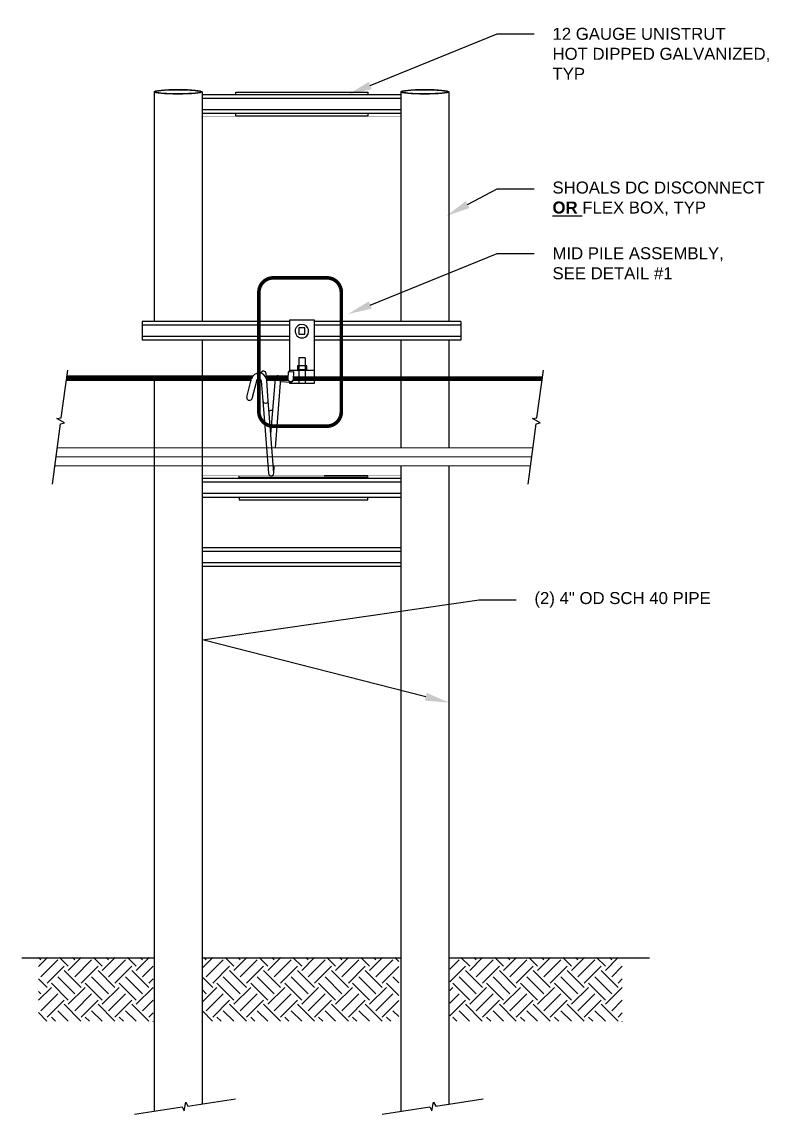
# Model space of a CAD drawing. Header units: feet. Extents: x -17 to 1389, y -162 to 787.
# Drawn here: x 1144.3 to 1207.6, y 80.6 to 171.7 of the extents above; entities that cross this region are included whole.
import ezdxf
from ezdxf import colors
from ezdxf.entities.mleader import LeaderData, LeaderLine
from ezdxf.math import Vec2, Vec3

# ---------------------------------------------------------------- set-up
doc = ezdxf.new("R2010")
doc.units = ezdxf.units.FT
doc.header["$MEASUREMENT"] = 0
for name, pattern in [('DASHED2', [0.375, 0.25, -0.125]), ('PHANTOM', [2.5, 1.25, -0.25, 0.25, -0.25, 0.25, -0.25]), ('PHANTOM2', [1.25, 0.625, -0.125, 0.125, -0.125, 0.125, -0.125])]:
    doc.linetypes.add(name, pattern=pattern)
for name, color, linetype in [('DC Homerun', 8, 'Continuous'), ('E-COMB-BOX', 41, 'Continuous'), ('E-DETL-CAB', 1, 'Continuous'), ('E-DETL-LINE', 153, 'PHANTOM'), ('G-ANNO-TEXT', 1, 'Continuous'), ('G-TEXT', 7, 'Continuous'), ('S-BEAM', 7, 'Continuous'), ('S-ERTH', 9, 'Continuous'), ('S-STEL-ANGL', 3, 'Continuous'), ('XREF', 7, 'Continuous')]:
    doc.layers.add(name, color=color, linetype=linetype)
doc.styles.add('NEI-A', font='arial.ttf')
pattern_1 = [(45, (961.1609, 128.27053), (-0.1767767, 0.1767767), [])]

msp = doc.modelspace()

# ---------------------------------------------------------------- hatches: boundary and pattern name
at = {"layer": 'E-DETL-CAB'}
h = msp.add_hatch(dxfattribs=at)
h.set_pattern_fill('ANSI31', color=256, scale=2)
h.set_pattern_definition([(45, (1013.20335, 189.37204), (-0.1767767, 0.1767767), [])])
h.paths.add_polyline_path([(1163.56758, 142.06206), (1148.09477, 142.06206), (1148.06677, 141.86206), (1163.48797, 141.86206), (1163.50229, 141.91678, -0.06175774)])
h = msp.add_hatch(dxfattribs=at)
h.set_pattern_fill('ANSI31', color=256, scale=2)
h.set_pattern_definition(pattern_1)
h.paths.add_polyline_path([(1165.52585, 142.06206), (1164.7361, 142.06206), (1164.75111, 141.86206), (1165.47762, 141.86206), (1165.48474, 141.94686, -0.13972677)])
h = msp.add_hatch(dxfattribs=at)
h.set_pattern_fill('ANSI31', color=256, scale=2)
h.set_pattern_definition(pattern_1)
h.paths.add_polyline_path([(1166.54165, 142.06206), (1165.88892, 142.06206, -0.17306945), (1165.93004, 141.91784), (1165.92588, 141.86206), (1166.53368, 141.86206, -0.02967507), (1166.53237, 141.88565)])
h = msp.add_hatch(dxfattribs=at)
h.set_pattern_fill('ANSI31', color=256, scale=2)
h.set_pattern_definition(pattern_1)
h.paths.add_polyline_path([(1167.44554, 142.06206), (1166.9895, 142.06206), (1166.97897, 141.86206), (1167.44554, 141.86206)])
h.paths.add_polyline_path([(1168.75304, 142.06206), (1167.96439, 142.06206), (1167.96439, 141.86206), (1168.75304, 141.86206)])
h.paths.add_polyline_path([(1167.96439, 142.06206), (1167.74845, 142.06206), (1167.74845, 141.86206), (1167.96439, 141.86206)])
h.paths.add_polyline_path([(1169.55895, 142.06206), (1168.75304, 142.06206), (1168.75304, 141.86206), (1169.55895, 141.86206)])
h.paths.add_polyline_path([(1167.61945, 142.06206), (1167.44554, 142.06206), (1167.44554, 141.86206), (1167.61945, 141.86206)])
h.paths.add_polyline_path([(1167.74845, 142.06206), (1167.61945, 142.06206), (1167.61945, 141.86206), (1167.74845, 141.86206)])
h = msp.add_hatch(dxfattribs=at)
h.set_pattern_fill('ANSI31', color=256, scale=2)
h.set_pattern_definition(pattern_1)
h.paths.add_polyline_path([(1187.76367, 142.06206), (1169.55895, 142.06206), (1169.55895, 141.86206), (1187.73567, 141.86206)])
at = {"layer": 'S-ERTH'}
h = msp.add_hatch(dxfattribs=at)
h.set_pattern_fill('EARTH', color=256, scale=8, angle=45)
h.set_pattern_definition([(45, (1177.5567, 105.6313), (2e-16, 2.82843), [2, -2]), (45, (1177.0264, 106.1617), (2e-16, 2.82843), [2, -2]), (45, (1176.496, 106.692), (2e-16, 2.82843), [2, -2]), (135, (1176.496, 107.0455), (-2.82843, 4e-16), [2, -2]), (135, (1177.0264, 107.5759), (-2.82843, 4e-16), [2, -2]), (135, (1177.5567, 108.1062), (-2.82843, 4e-16), [2, -2])])
h.paths.add_polyline_path([(1155.27957, 88.30328), (1155.27957, 93.63132), (1145.72301, 93.63132), (1145.72301, 88.32148)])
h = msp.add_hatch(dxfattribs=at)
h.set_pattern_fill('EARTH', color=256, scale=8, angle=45)
h.set_pattern_definition([(45, (1197.0182, 105.6313), (2e-16, 2.82843), [2, -2]), (45, (1196.488, 106.1617), (2e-16, 2.82843), [2, -2]), (45, (1195.9576, 106.692), (2e-16, 2.82843), [2, -2]), (135, (1195.9576, 107.0455), (-2.82843, 4e-16), [2, -2]), (135, (1196.488, 107.5759), (-2.82843, 4e-16), [2, -2]), (135, (1197.0182, 108.1062), (-2.82843, 4e-16), [2, -2])])
h.paths.add_polyline_path([(1175.76968, 88.30328), (1175.76968, 93.63132), (1159.39354, 93.63132), (1159.39354, 88.32148)])
h = msp.add_hatch(dxfattribs=at)
h.set_pattern_fill('EARTH', color=256, scale=8, angle=45)
h.set_pattern_definition([(45, (1216.6837, 105.6313), (2e-16, 2.82843), [2, -2]), (45, (1216.1534, 106.1617), (2e-16, 2.82843), [2, -2]), (45, (1215.623, 106.692), (2e-16, 2.82843), [2, -2]), (135, (1215.623, 107.0455), (-2.82843, 4e-16), [2, -2]), (135, (1216.1534, 107.5759), (-2.82843, 4e-16), [2, -2]), (135, (1216.6837, 108.1062), (-2.82843, 4e-16), [2, -2])])
h.paths.add_polyline_path([(1194.40659, 88.30328), (1194.40659, 93.63132), (1180.01637, 93.63132), (1180.01637, 88.32148)])

# ---------------------------------------------------------------- linework, layer by layer
at = {"layer": 'DC Homerun', "lineweight": 20}
for points in [[(1147.28117, 136.13214), (1186.95008, 136.13214)], [(1147.18236, 135.38214), (1186.85126, 135.38214)], [(1147.08354, 134.63214), (1186.75244, 134.63214)]]:
    msp.add_lwpolyline(points, dxfattribs=at)
at = {"layer": 'E-COMB-BOX', "const_width": 0.05}
for points in [[(1175.93333, 163.80788), (1159.36314, 163.80788)], [(1159.36314, 133.80788), (1165.80895, 133.80788)], [(1169.55895, 133.80788), (1175.93333, 133.80788)]]:
    msp.add_lwpolyline(points, dxfattribs=at)
at = {"layer": 'E-COMB-BOX', "linetype": 'DASHED2', "ltscale": 2, "const_width": 0.05}
msp.add_lwpolyline([(1165.80895, 133.80788), (1169.55895, 133.80788)], dxfattribs=at)
at = {"layer": 'E-DETL-CAB', "lineweight": 25}
for p, q in [((1167.44554, 143.63936), (1167.44554, 141.53283)), ((1167.96439, 143.63936), (1167.96439, 141.53283))]:
    msp.add_line(p, q, dxfattribs=at)
for points in [[(1166.65689, 141.6331), (1166.65689, 141.53283), (1168.75304, 141.53283), (1168.75304, 146.79396), (1166.65689, 146.79396), (1166.65689, 142.50539)], [(1167.96439, 143.63936), (1167.44554, 143.63936)], [(1168.75304, 142.59129), (1166.65689, 142.59129)], [(1167.31064, 142.59129), (1167.71534, 142.62242), (1167.71534, 142.68468), (1167.31064, 142.65355)], [(1167.31064, 142.65355), (1167.31064, 142.59129)], [(1167.71534, 142.65355), (1168.09929, 142.65355), (1168.09929, 142.59129)], [(1166.9895, 142.06206), (1187.76367, 142.06206)]]:
    msp.add_lwpolyline(points, dxfattribs=at)
msp.add_lwpolyline([(1167.95217, 145.37481, 4.05792998), (1167.42659, 145.37481, 0.24643259)], format="xyb", close=True, dxfattribs=at)
for points in [[(1167.42479, 146.14021), (1167.42479, 145.61099), (1167.94364, 145.61099), (1167.94364, 146.14021)], [(1168.09929, 142.68468), (1168.09929, 142.98561), (1167.31064, 142.98561), (1167.31064, 142.68468)]]:
    msp.add_lwpolyline(points, close=True, dxfattribs=at)
at = {"layer": 'E-DETL-CAB'}
for points in [[(1164.7579, 141.7715), (1164.71593, 142.33081)], [(1165.78621, 142.14107), (1166.54274, 142.09319)], [(1166.60245, 142.50537), (1166.97602, 142.48462)], [(1166.9682, 141.80263), (1166.97858, 141.85452), (1167.00971, 142.44601)], [(1163.09759, 140.37061), (1163.50229, 141.91678)], [(1165.08997, 137.24714), (1165.48474, 141.94686)], [(1165.49857, 136.13214), (1165.93004, 141.91784)], [(1165.91341, 141.67789), (1166.77104, 141.62623)], [(1165.33901, 133.99915), (1165.38636, 134.63214)]]:
    msp.add_lwpolyline(points, dxfattribs=at)
for points in [[(1166.6984, 141.68849, -0.36700699), (1166.53237, 141.88565), (1166.5635, 142.47714)], [(1163.53342, 140.25646), (1163.92084, 141.74057, -0.8531142), (1164.30132, 141.73), (1164.42584, 140.06968), (1164.8928, 134.02509, 1.00005228), (1165.33901, 134.03028), (1164.88243, 140.06968), (1164.7579, 141.7715)], [(1166.6984, 141.68849), (1166.78141, 141.68849, 0.41576883), (1166.97824, 141.8583)]]:
    msp.add_lwpolyline(points, format="xyb", dxfattribs=at)
at = {"layer": 'E-DETL-CAB', "lineweight": 70}
for points in [[(1148.06677, 141.86206), (1163.48797, 141.86206)], [(1148.09477, 142.06206), (1163.56758, 142.06206)], [(1163.99864, 141.86206), (1164.22183, 141.86206)], [(1164.67399, 142.06206), (1166.54165, 142.06206)], [(1164.75111, 141.86206), (1165.92588, 141.86206)], [(1165.92718, 141.86206), (1166.53283, 141.86206)], [(1166.97897, 141.86206), (1187.73567, 141.86206)]]:
    msp.add_lwpolyline(points, dxfattribs=at)
at = {"layer": 'E-DETL-CAB', "lineweight": 25}
msp.add_arc((1167.6894, 145.87558), 0.56552, 242.3125835, 297.6874165, dxfattribs=at)
at = {"layer": 'E-DETL-CAB'}
for centre, radius, start, end in [((1164.12079, 141.72611), 0.64722, 13.6108659, 162.8665743), ((1164.49329, 142.31628), 0.22311, 3.7324357, 170.5846335), ((1165.70739, 141.93234), 0.22312, 356.2730417, 176.2684421), ((1166.59992, 142.46913), 0.03633, 86.0040418, 176.2898478), ((1166.97345, 142.44837), 0.03634, 356.2669037, 85.938654), ((1166.76751, 141.82763), 0.20143, 271.0021445, 353.9497031), ((1163.32068, 140.32391), 0.22309, 165.6208385, 345.6274912), ((1164.65933, 140.09564), 0.2335, 187.4213261, 345.1228651), ((1165.11591, 139.03721), 0.22307, 50.3151295, 136.7517359)]:
    msp.add_arc(centre, radius, start, end, dxfattribs=at)
at = {"layer": 'E-DETL-LINE', "linetype": 'PHANTOM2', "ltscale": 0.5}
msp.add_lwpolyline([(1170.97885, 139.15039, 0.3, 0.3, -0.41421356), (1169.77885, 137.95039, 0.3, 0.3, 0), (1165.30528, 137.95039, 0.3, 0.3, -0.41421356), (1164.10528, 139.15039, 0.3, 0.3, 0), (1164.10528, 149.11911, 0.3, 0.3, -0.41421356), (1165.30528, 150.31911, 0.3, 0.3, 0), (1169.77885, 150.31911, 0.3, 0.3, -0.41421356), (1170.97885, 149.11911, 0.3, 0.3, 0)], format="xyseb", close=True, dxfattribs=at)
at = {"layer": 'G-TEXT', "linetype": 'Continuous', "flags": 128}
for points in [[(1146.88149, 133.09866), (1147.54783, 138.15598), (1147.90528, 138.23215), (1147.25972, 138.57498), (1147.61717, 138.65115), (1148.17292, 142.62018)], [(1186.55039, 133.09866), (1187.21674, 138.15598), (1187.57419, 138.23215), (1186.92862, 138.57498), (1187.28607, 138.65115), (1187.84182, 142.62018)], [(1153.73399, 80.56098), (1157.69606, 81.16432), (1157.87134, 80.84362), (1158.01509, 81.5603), (1158.19037, 81.23959), (1162.15244, 81.84294)], [(1174.38993, 80.56098), (1178.35201, 81.16432), (1178.52729, 80.84362), (1178.67103, 81.5603), (1178.84631, 81.23959), (1182.80839, 81.84294)]]:
    msp.add_lwpolyline(points, dxfattribs=at)
at = {"layer": 'S-BEAM'}
for p, q in [((1155.36314, 165.83875), (1155.36314, 146.69013)), ((1159.36314, 165.83875), (1159.36314, 146.69013)), ((1175.93333, 165.83875), (1175.93333, 146.69013)), ((1179.93333, 165.83875), (1179.93333, 146.69013)), ((1159.36314, 145.11533), (1159.36314, 142.06206)), ((1175.93333, 145.11533), (1175.93333, 136.13214)), ((1179.93333, 145.11533), (1179.93333, 136.13214)), ((1155.36314, 141.86206), (1155.36314, 80.80906)), ((1159.36314, 141.86206), (1159.36314, 81.41818)), ((1175.93333, 134.63214), (1175.93333, 80.79601)), ((1179.93333, 134.63214), (1179.93333, 81.40513))]:
    msp.add_line(p, q, dxfattribs=at)
at = {"layer": 'S-ERTH', "flags": 128}
for points in [[(1144.33826, 93.6093), (1155.36314, 93.6093)], [(1159.36314, 93.6093), (1175.93333, 93.6093)], [(1179.93333, 93.6093), (1196.67882, 93.6093)]]:
    msp.add_lwpolyline(points, dxfattribs=at)
at = {"layer": 'S-STEL-ANGL'}
for p, q in [((1175.93333, 165.59567), (1159.36314, 165.59567)), ((1175.93333, 165.28071), (1159.36314, 165.28071)), ((1175.93333, 164.33583), (1159.36314, 164.33583)), ((1175.93333, 164.02087), (1159.36314, 164.02087)), ((1166.65689, 146.69013), (1154.36314, 146.69013)), ((1166.65689, 146.37517), (1154.36314, 146.37517)), ((1180.93333, 146.69013), (1168.75304, 146.69013)), ((1180.93333, 146.37517), (1168.75304, 146.37517)), ((1166.65689, 145.43029), (1154.36314, 145.43029)), ((1166.65689, 145.11533), (1154.36314, 145.11533)), ((1180.93333, 145.43029), (1168.75304, 145.43029)), ((1180.93333, 145.11533), (1168.75304, 145.11533)), ((1175.93333, 133.58279), (1159.36314, 133.58279)), ((1175.93333, 133.26783), (1159.36314, 133.26783)), ((1173.18395, 133.66788), (1162.44364, 133.66788)), ((1175.93333, 132.32295), (1159.36314, 132.32295)), ((1175.93333, 132.00799), (1159.36314, 132.00799)), ((1175.93333, 127.80788), (1159.36314, 127.80788)), ((1175.93333, 127.49292), (1159.36314, 127.49292)), ((1175.93333, 126.54804), (1159.36314, 126.54804)), ((1175.93333, 126.23308), (1159.36314, 126.23308))]:
    msp.add_line(p, q, dxfattribs=at)
for points in [[(1162.18395, 165.59567), (1162.18395, 165.80788), (1173.18395, 165.80788)], [(1173.18395, 165.80788), (1173.18395, 165.59567)], [(1173.18395, 163.80788), (1162.18395, 163.80788), (1162.18395, 164.02087)], [(1173.18395, 164.02087), (1173.18395, 163.80788)], [(1162.44331, 133.80788), (1162.44384, 133.58279)], [(1173.18395, 133.58279), (1173.18395, 133.80788), (1169.55895, 133.80788)], [(1162.44759, 132.00799), (1162.44806, 131.80788)], [(1162.44806, 131.80788), (1173.18395, 131.80788)], [(1173.18395, 131.80788), (1173.18395, 132.00799)]]:
    msp.add_lwpolyline(points, dxfattribs=at)
at = {"layer": 'S-STEL-ANGL', "flags": 128}
for points in [[(1154.36314, 146.69013), (1154.36314, 145.11533)], [(1180.93333, 146.69013), (1180.93333, 145.11533)]]:
    msp.add_lwpolyline(points, dxfattribs=at)
at = {"layer": 'XREF'}
for centre in [(1157.36314, 165.83875), (1177.93333, 165.83875)]:
    msp.add_ellipse(centre, major_axis=(-2, 0), ratio=0.09791373, dxfattribs=at)
for points, knots in [([(1159.28756, 165.83875), (1159.25134, 165.85329), (1159.18731, 165.86975), (1159.01654, 165.89978), (1158.90927, 165.91385), (1158.53511, 165.95112), (1158.21492, 165.96931), (1157.52352, 165.98707), (1157.15316, 165.98662), (1156.36999, 165.96449), (1155.97709, 165.9366), (1155.58617, 165.88079), (1155.48749, 165.85833), (1155.43872, 165.83875)], [3.38081272, 3.38081272, 3.38081272, 3.38081272, 3.64958521, 3.64958521, 3.91835769, 3.91835769, 4.45590266, 4.45590266, 4.99344764, 4.99344764, 5.68201522, 5.68201522, 6.04396524, 6.04396524, 6.04396524, 6.04396524]), ([(1155.43872, 165.83875), (1155.47493, 165.82422), (1155.53897, 165.80776), (1155.70974, 165.77773), (1155.817, 165.76366), (1156.19117, 165.72639), (1156.51135, 165.70819), (1157.20276, 165.69044), (1157.57312, 165.69088), (1158.35629, 165.71302), (1158.74919, 165.74091), (1159.14011, 165.79672), (1159.23879, 165.81918), (1159.28756, 165.83875)], [0.23922007, 0.23922007, 0.23922007, 0.23922007, 0.50799255, 0.50799255, 0.77676504, 0.77676504, 1.31431001, 1.31431001, 1.85185498, 1.85185498, 2.54042257, 2.54042257, 2.90237259, 2.90237259, 2.90237259, 2.90237259]), ([(1179.85775, 165.83875), (1179.82153, 165.85329), (1179.7575, 165.86975), (1179.58672, 165.89978), (1179.47946, 165.91385), (1179.1053, 165.95112), (1178.78511, 165.96931), (1178.09371, 165.98707), (1177.72335, 165.98662), (1176.94018, 165.96449), (1176.54728, 165.9366), (1176.15636, 165.88079), (1176.05768, 165.85833), (1176.00891, 165.83875)], [3.38081272, 3.38081272, 3.38081272, 3.38081272, 3.64958521, 3.64958521, 3.91835769, 3.91835769, 4.45590266, 4.45590266, 4.99344764, 4.99344764, 5.68201522, 5.68201522, 6.04396524, 6.04396524, 6.04396524, 6.04396524]), ([(1176.00891, 165.83875), (1176.04512, 165.82422), (1176.10916, 165.80776), (1176.27993, 165.77773), (1176.38719, 165.76366), (1176.76136, 165.72639), (1177.08154, 165.70819), (1177.77295, 165.69044), (1178.14331, 165.69088), (1178.92648, 165.71302), (1179.31938, 165.74091), (1179.7103, 165.79672), (1179.80898, 165.81918), (1179.85775, 165.83875)], [0.23922007, 0.23922007, 0.23922007, 0.23922007, 0.50799255, 0.50799255, 0.77676504, 0.77676504, 1.31431001, 1.31431001, 1.85185498, 1.85185498, 2.54042257, 2.54042257, 2.90237259, 2.90237259, 2.90237259, 2.90237259])]:
    msp.add_open_spline(points, degree=3, knots=knots, dxfattribs=at)

# ---------------------------------------------------------------- next in the draw order: leaders
at = {"layer": 'G-ANNO-TEXT'}
ml = msp.add_multileader_mtext('Standard', dxfattribs=at)
ml.set_content('\\pxql,t3.00005;12 GAUGE UNISTRUT\\PHOT DIPPED GALVANIZED, TYP', color=256, style='NEI-A')
ml.set_leader_properties()
ml.build(insert=Vec2(0, 0))
ml.multileader.update_dxf_attribs({"dogleg_length": 3.07146, "arrow_head_size": 2})
ctx = ml.context
ctx.base_point, ctx.char_height, ctx.arrow_head_size, ctx.landing_gap_size, ctx.plane_origin = Vec3(1187.05185, 170.67553), 1, 2, 1.53573, Vec3(1939.2287, -381.4086)
notes = []
notes.append((ctx, [(0, (1, 1, 0), (1183.98039, 170.67553), (1, 0), 3.07146, [(1, [(1171.53151, 165.61061)], 0, [])])]))
ctx.mtext.insert, ctx.mtext.width, ctx.mtext.flow_direction = Vec3(1188.58759, 171.17553), 18.4848799, 5
ctx.mtext.has_bg_fill, ctx.mtext.bg_color, ctx.mtext.bg_scale_factor, ctx.mtext.bg_transparency, ctx.mtext.use_window_bg_color = 1, -1073741824, 1.5, 0, 1
ml = msp.add_multileader_mtext('Standard', dxfattribs=at)
ml.set_content('\\pxql,t3.00005;SHOALS DC DISCONNECT {\\fArial|b1|i0|c0|p34;\\LOR} FLEX BOX, TYP', color=256, style='NEI-A')
ml.set_leader_properties()
ml.build(insert=Vec2(0, 0))
ml.multileader.update_dxf_attribs({"dogleg_length": 3.07146, "arrow_head_size": 2})
ctx = ml.context
ctx.base_point, ctx.char_height, ctx.arrow_head_size, ctx.landing_gap_size, ctx.plane_origin = Vec3(1187.05185, 157.75511), 1, 2, 1.53573, Vec3(1939.2287, -390.4532)
notes.append((ctx, [(0, (1, 1, 0), (1183.98039, 157.75511), (1, 0), 3.07146, [(1, [(1179.74735, 155.48968)], 0, [])])]))
ctx.mtext.insert, ctx.mtext.width, ctx.mtext.flow_direction = Vec3(1188.58759, 158.35511), 18.4126032, 5
ctx.mtext.has_bg_fill, ctx.mtext.bg_color, ctx.mtext.bg_scale_factor, ctx.mtext.bg_transparency, ctx.mtext.use_window_bg_color = 1, -1073741824, 1.5, 0, 1
ml = msp.add_multileader_mtext('Standard', dxfattribs=at)
ml.set_content('\\pxql,t3.00005;MID PILE ASSEMBLY,\\PSEE DETAIL #1', color=256, style='NEI-A')
ml.set_leader_properties()
ml.build(insert=Vec2(0, 0))
ml.multileader.update_dxf_attribs({"dogleg_length": 3.07146, "arrow_head_size": 2})
ctx = ml.context
ctx.base_point, ctx.char_height, ctx.arrow_head_size, ctx.landing_gap_size, ctx.plane_origin = Vec3(1187.05185, 152.36364), 1, 2, 1.53573, Vec3(1939.2287, -399.7205)
notes.append((ctx, [(0, (1, 1, 0), (1183.98039, 152.36364), (1, 0), 3.07146, [(1, [(1171.53151, 147.29871)], 0, [])])]))
ctx.mtext.insert, ctx.mtext.width, ctx.mtext.flow_direction = Vec3(1188.58759, 152.87217), 17.8186401, 5
ctx.mtext.has_bg_fill, ctx.mtext.bg_color, ctx.mtext.bg_scale_factor, ctx.mtext.bg_transparency, ctx.mtext.use_window_bg_color = 1, -1073741824, 1.5, 0, 1
ml = msp.add_multileader_mtext('Standard', dxfattribs=at)
ml.set_content('\\pxql,t3.00005;(2) 4" OD SCH 40 PIPE', color=256, style='NEI-A')
ml.set_leader_properties()
ml.build(insert=Vec2(0, 0))
ml.multileader.update_dxf_attribs({"dogleg_length": 3.07146, "arrow_head_size": 2})
ctx = ml.context
ctx.base_point, ctx.char_height, ctx.arrow_head_size, ctx.landing_gap_size, ctx.plane_origin = Vec3(1185.54646, 123.46458), 1, 2, 1.53573, Vec3(1939.2287, -431.05733)
notes.append((ctx, [(0, (1, 1, 0), (1182.475, 123.46458), (1, 0), 3.07146, [(0, [(1179.96531, 114.88555), (1159.4052, 120.13699)], 0, [])])]))
ctx.mtext.insert, ctx.mtext.width, ctx.mtext.flow_direction = Vec3(1187.08219, 124.11158), 15.2942992, 5
ctx.mtext.has_bg_fill, ctx.mtext.bg_color, ctx.mtext.bg_scale_factor, ctx.mtext.bg_transparency, ctx.mtext.use_window_bg_color = 1, -1073741824, 1.5, 0, 1
for ctx, leaders in notes:
    for number, flags, end, landing, length, lines in leaders:
        leader = LeaderData()
        leader.index, (leader.has_last_leader_line, leader.has_dogleg_vector, leader.attachment_direction) = number, flags
        leader.last_leader_point, leader.dogleg_vector, leader.dogleg_length = Vec3(end), Vec3(landing), length
        for number, points, colour, breaks in lines:
            line = LeaderLine()
            line.index, line.vertices, line.color, line.breaks = number, Vec3.list(points), colors.encode_raw_color(colour), breaks
            leader.lines.append(line)
        ctx.leaders.append(leader)

doc.saveas('drawing.dxf')
